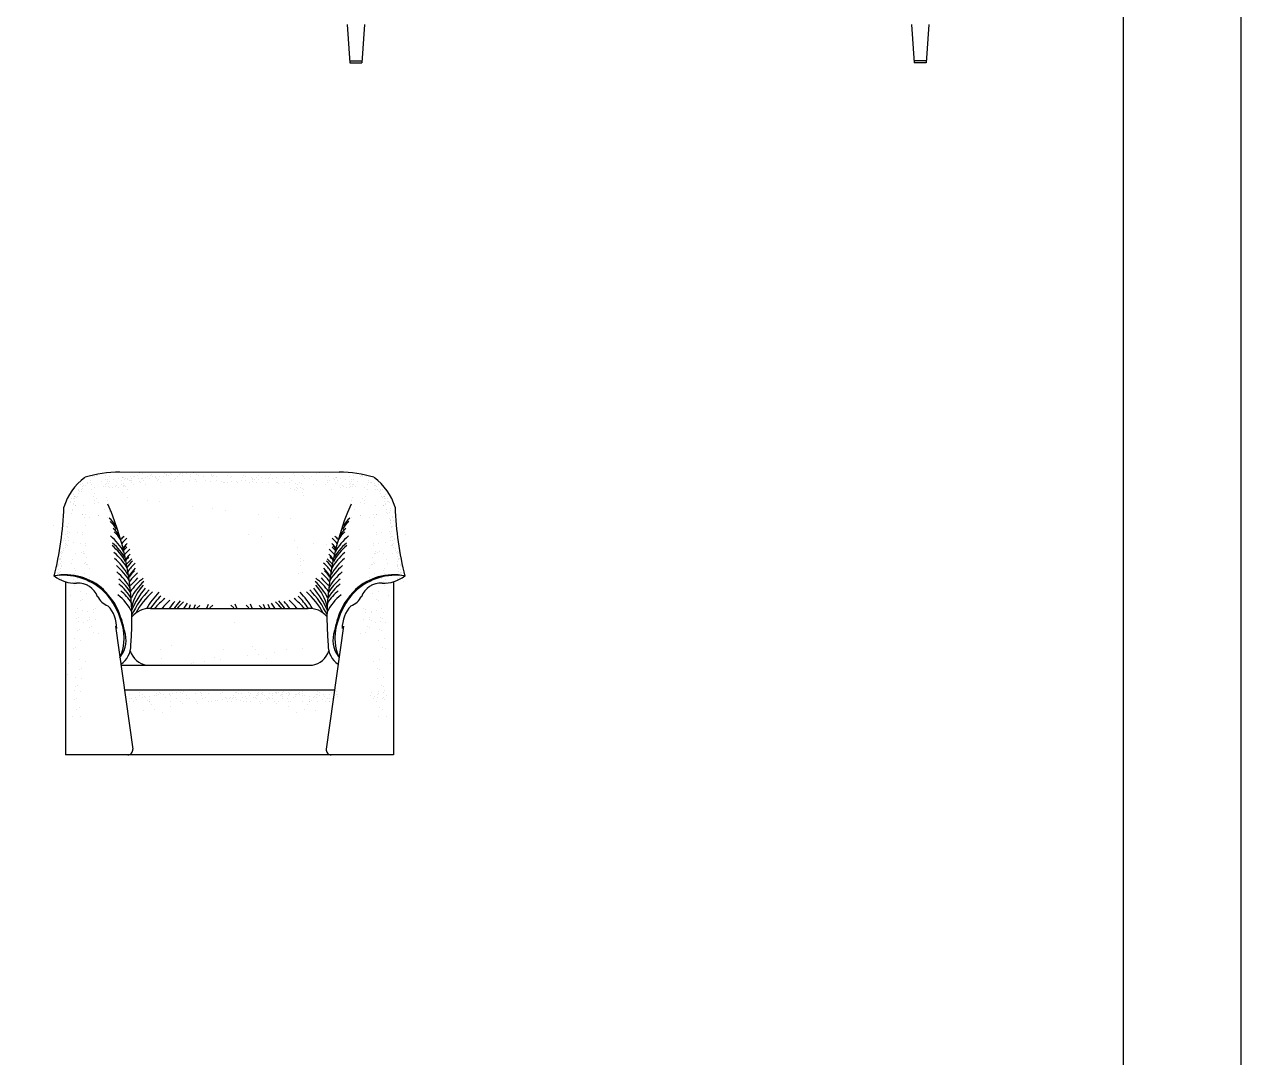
# Model space of a CAD drawing. Header units: inches. Extents: x 11.4 to 53.9, y 10.8 to 35.6.
# Drawn here: x 50.377 to 53.876, y 17.045 to 20.018 of the extents above; entities that cross this region are included whole.
import ezdxf

# ---------------------------------------------------------------- set-up
doc = ezdxf.new("R2010")
doc.units = ezdxf.units.IN
doc.header["$MEASUREMENT"] = 0
for name, color, linetype in [('02', 2, 'Continuous'), ('1', 1, 'Continuous'), ('kadrbm', 4, 'Continuous')]:
    doc.layers.add(name, color=color, linetype=linetype)

# ---------------------------------------------------------------- blocks, each defined once
blk = doc.blocks.new('kadrbm')
at = {"layer": 'kadrbm', "color": 4}
blk.add_lwpolyline([(0, 0), (0, 24.7972), (21, 24.7972), (21, 0), (0, 0)], close=True, dxfattribs=at)
blk.add_lwpolyline([(20.6631, 0.3257), (20.6631, 24.4603), (0.3369, 24.4603), (0.3369, 0.3257), (20.6631, 0.3257)], dxfattribs=at)

msp = doc.modelspace()

# ---------------------------------------------------------------- linework, layer by layer
at = {"layer": '02'}
for p, q in [((51.3058, 20.0178), (51.3138, 19.9076)), ((51.3561, 20.0178), (51.3481, 19.9076)), ((52.9292, 20.0178), (52.9372, 19.9076)), ((52.9795, 20.0178), (52.9715, 19.9076)), ((51.3138, 19.9135), (51.3481, 19.9135)), ((51.3138, 19.9076), (51.3481, 19.9076)), ((52.9715, 19.9135), (52.9372, 19.9135)), ((52.9715, 19.9076), (52.9372, 19.9076))]:
    msp.add_line(p, q, dxfattribs=at)
at = {"layer": '1'}
for p, q in [((50.5733, 18.7175), (50.5733, 18.7175)), ((50.5804, 18.7175), (50.5804, 18.7175)), ((50.5861, 18.7213), (50.5861, 18.7213)), ((50.5892, 18.7193), (50.5892, 18.7193)), ((50.6114, 18.7203), (50.6114, 18.7203)), ((50.6446, 18.7303), (51.2832, 18.7297)), ((50.6837, 18.7172), (50.6837, 18.7172)), ((50.6921, 18.7175), (50.6921, 18.7175)), ((50.7024, 18.7195), (50.7024, 18.7195)), ((50.7083, 18.728), (50.7083, 18.728)), ((50.7175, 18.7268), (50.7175, 18.7268)), ((50.7404, 18.7189), (50.7404, 18.7189)), ((50.7419, 18.7237), (50.7419, 18.7237)), ((50.7536, 18.717), (50.7536, 18.717)), ((50.7654, 18.7183), (50.7654, 18.7183)), ((50.7775, 18.7176), (50.7775, 18.7176)), ((50.7811, 18.7265), (50.7811, 18.7265)), ((50.7852, 18.7203), (50.7852, 18.7203)), ((50.7871, 18.7225), (50.7871, 18.7225)), ((50.7928, 18.7211), (50.7928, 18.7211)), ((50.7978, 18.7257), (50.7978, 18.7257)), ((50.8004, 18.7232), (50.8004, 18.7232)), ((50.8167, 18.7179), (50.8167, 18.7179)), ((50.8244, 18.7243), (50.8244, 18.7243)), ((50.8263, 18.7253), (50.8263, 18.7253)), ((50.832, 18.7251), (50.832, 18.7251)), ((50.8323, 18.7212), (50.8323, 18.7212)), ((50.8438, 18.7263), (50.8438, 18.7263)), ((50.8548, 18.7173), (50.8548, 18.7173)), ((50.8567, 18.7227), (50.8567, 18.7227)), ((50.8636, 18.7283), (50.8636, 18.7283)), ((50.8712, 18.7291), (50.8712, 18.7291)), ((50.8715, 18.7241), (50.8715, 18.7241)), ((50.8775, 18.72), (50.8775, 18.72)), ((50.9147, 18.7205), (50.9147, 18.7205)), ((50.9167, 18.7228), (50.9167, 18.7228)), ((50.9173, 18.718), (50.9173, 18.718)), ((50.9227, 18.7188), (50.9227, 18.7188)), ((50.9619, 18.7216), (50.9619, 18.7216)), ((50.9736, 18.7175), (50.9736, 18.7175)), ((51.0071, 18.7204), (51.0071, 18.7204)), ((51.0523, 18.7192), (51.0523, 18.7192)), ((51.0866, 18.7232), (51.0866, 18.7232)), ((51.123, 18.7184), (51.123, 18.7184)), ((51.1505, 18.7269), (51.1505, 18.7269)), ((51.1536, 18.7208), (51.1536, 18.7208)), ((51.1779, 18.7212), (51.1779, 18.7212)), ((51.1807, 18.7181), (51.1807, 18.7181)), ((51.2176, 18.7268), (51.2176, 18.7268)), ((51.2269, 18.728), (51.2269, 18.728)), ((51.243, 18.7175), (51.243, 18.7175)), ((51.2514, 18.7172), (51.2514, 18.7172)), ((51.3237, 18.7203), (51.3237, 18.7203)), ((51.345, 18.7187), (51.345, 18.7187)), ((51.3459, 18.7193), (51.3459, 18.7193)), ((51.349, 18.7213), (51.349, 18.7213)), ((51.3509, 18.718), (51.3509, 18.718)), ((51.3618, 18.7175), (51.3618, 18.7175)), ((50.5399, 18.6936), (50.5399, 18.6936)), ((50.5439, 18.688), (50.5439, 18.688)), ((50.5458, 18.6974), (50.5458, 18.6974)), ((50.5483, 18.6919), (50.5483, 18.6919)), ((50.5547, 18.6907), (50.5547, 18.6907)), ((50.5586, 18.697), (50.5586, 18.697)), ((50.5604, 18.7012), (50.5604, 18.7012)), ((50.5675, 18.7066), (50.5675, 18.7066)), ((50.5691, 18.7005), (50.5691, 18.7005)), ((50.5702, 18.6942), (50.5702, 18.6942)), ((50.5794, 18.6863), (50.5794, 18.6863)), ((50.5985, 18.7024), (50.5985, 18.7024)), ((50.6062, 18.6872), (50.6062, 18.6872)), ((50.6107, 18.6946), (50.6107, 18.6946)), ((50.6116, 18.7081), (50.6116, 18.7081)), ((50.6123, 18.6876), (50.6123, 18.6876)), ((50.6147, 18.6961), (50.6147, 18.6961)), ((50.617, 18.7032), (50.617, 18.7032)), ((50.6177, 18.7086), (50.6177, 18.7086)), ((50.6197, 18.6888), (50.6197, 18.6888)), ((50.6198, 18.6958), (50.6198, 18.6958)), ((50.6221, 18.7163), (50.6221, 18.7163)), ((50.623, 18.6855), (50.623, 18.6855)), ((50.6231, 18.7037), (50.6231, 18.7037)), ((50.6304, 18.6848), (50.6304, 18.6848)), ((50.6344, 18.7085), (50.6344, 18.7085)), ((50.6405, 18.688), (50.6405, 18.688)), ((50.6436, 18.6905), (50.6436, 18.6905)), ((50.6488, 18.7122), (50.6488, 18.7122)), ((50.6489, 18.6856), (50.6489, 18.6856)), ((50.6561, 18.6935), (50.6561, 18.6935)), ((50.6575, 18.7048), (50.6575, 18.7048)), ((50.6591, 18.7149), (50.6591, 18.7149)), ((50.6612, 18.7148), (50.6612, 18.7148)), ((50.6613, 18.7137), (50.6613, 18.7137)), ((50.6621, 18.6895), (50.6621, 18.6895)), ((50.6632, 18.6961), (50.6632, 18.6961)), ((50.6632, 18.6912), (50.6632, 18.6912)), ((50.6658, 18.6913), (50.6658, 18.6913)), ((50.6667, 18.7088), (50.6667, 18.7088)), ((50.6671, 18.7127), (50.6671, 18.7127)), ((50.6684, 18.6887), (50.6684, 18.6887)), ((50.6731, 18.7115), (50.6731, 18.7115)), ((50.6751, 18.709), (50.6751, 18.709)), ((50.6793, 18.7049), (50.6793, 18.7049)), ((50.6832, 18.7057), (50.6832, 18.7057)), ((50.686, 18.7072), (50.686, 18.7072)), ((50.6868, 18.6992), (50.6868, 18.6992)), ((50.687, 18.7102), (50.687, 18.7102)), ((50.692, 18.6956), (50.692, 18.6956)), ((50.6957, 18.7164), (50.6957, 18.7164)), ((50.7068, 18.7123), (50.7068, 18.7123)), ((50.7098, 18.7027), (50.7098, 18.7027)), ((50.7124, 18.7002), (50.7124, 18.7002)), ((50.7143, 18.713), (50.7143, 18.713)), ((50.7183, 18.7102), (50.7183, 18.7102)), ((50.7204, 18.7044), (50.7204, 18.7044)), ((50.7258, 18.6953), (50.7258, 18.6953)), ((50.7262, 18.7142), (50.7262, 18.7142)), ((50.7312, 18.7163), (50.7312, 18.7163)), ((50.7366, 18.7114), (50.7366, 18.7114)), ((50.746, 18.7163), (50.746, 18.7163)), ((50.7538, 18.7142), (50.7538, 18.7142)), ((50.7564, 18.7117), (50.7564, 18.7117)), ((50.7596, 18.7047), (50.7596, 18.7047)), ((50.7635, 18.709), (50.7635, 18.709)), ((50.7687, 18.6998), (50.7687, 18.6998)), ((50.7976, 18.7041), (50.7976, 18.7041)), ((50.8087, 18.7078), (50.8087, 18.7078)), ((50.8127, 18.7112), (50.8127, 18.7112)), ((50.8347, 18.7028), (50.8347, 18.7028)), ((50.8539, 18.7066), (50.8539, 18.7066)), ((50.8707, 18.709), (50.8707, 18.709)), ((50.874, 18.7031), (50.874, 18.7031)), ((50.8919, 18.716), (50.8919, 18.716)), ((50.8991, 18.7053), (50.8991, 18.7053)), ((50.912, 18.7025), (50.912, 18.7025)), ((50.9296, 18.7061), (50.9296, 18.7061)), ((50.9311, 18.7163), (50.9311, 18.7163)), ((50.9443, 18.7041), (50.9443, 18.7041)), ((50.9491, 18.7012), (50.9491, 18.7012)), ((50.9544, 18.7001), (50.9544, 18.7001)), ((50.962, 18.7009), (50.962, 18.7009)), ((50.9691, 18.7157), (50.9691, 18.7157)), ((50.9738, 18.7021), (50.9738, 18.7021)), ((50.9877, 18.7039), (50.9877, 18.7039)), ((50.9903, 18.7013), (50.9903, 18.7013)), ((51.0012, 18.7049), (51.0012, 18.7049)), ((51.0062, 18.7144), (51.0062, 18.7144)), ((51.0131, 18.7163), (51.0131, 18.7163)), ((51.0131, 18.7061), (51.0131, 18.7061)), ((51.0264, 18.7009), (51.0264, 18.7009)), ((51.0317, 18.7153), (51.0317, 18.7153)), ((51.0328, 18.7081), (51.0328, 18.7081)), ((51.0343, 18.7128), (51.0343, 18.7128)), ((51.0347, 18.7016), (51.0347, 18.7016)), ((51.0404, 18.7089), (51.0404, 18.7089)), ((51.0455, 18.7147), (51.0455, 18.7147)), ((51.0466, 18.7009), (51.0466, 18.7009)), ((51.0523, 18.7101), (51.0523, 18.7101)), ((51.0583, 18.7151), (51.0583, 18.7151)), ((51.0635, 18.6996), (51.0635, 18.6996)), ((51.0721, 18.7121), (51.0721, 18.7121)), ((51.0796, 18.7129), (51.0796, 18.7129)), ((51.0799, 18.7004), (51.0799, 18.7004)), ((51.0835, 18.7141), (51.0835, 18.7141)), ((51.0906, 18.7123), (51.0906, 18.7123)), ((51.1027, 18.6999), (51.1027, 18.6999)), ((51.1035, 18.7139), (51.1035, 18.7139)), ((51.1047, 18.6987), (51.1047, 18.6987)), ((51.1073, 18.6962), (51.1073, 18.6962)), ((51.1206, 18.7128), (51.1206, 18.7128)), ((51.1251, 18.6992), (51.1251, 18.6992)), ((51.1399, 18.7102), (51.1399, 18.7102)), ((51.1407, 18.6993), (51.1407, 18.6993)), ((51.1452, 18.7053), (51.1452, 18.7053)), ((51.156, 18.6985), (51.156, 18.6985)), ((51.16, 18.6851), (51.16, 18.6851)), ((51.1628, 18.684), (51.1628, 18.684)), ((51.1635, 18.6957), (51.1635, 18.6957)), ((51.1701, 18.7014), (51.1701, 18.7014)), ((51.1704, 18.6847), (51.1704, 18.6847)), ((51.1754, 18.6965), (51.1754, 18.6965)), ((51.1776, 18.682), (51.1776, 18.682)), ((51.1838, 18.712), (51.1838, 18.712)), ((51.1985, 18.7114), (51.1985, 18.7114)), ((51.2039, 18.7163), (51.2039, 18.7163)), ((51.2093, 18.6953), (51.2093, 18.6953)), ((51.2181, 18.7058), (51.2181, 18.7058)), ((51.2432, 18.6956), (51.2432, 18.6956)), ((51.2483, 18.6992), (51.2483, 18.6992)), ((51.2491, 18.7072), (51.2491, 18.7072)), ((51.2558, 18.7049), (51.2558, 18.7049)), ((51.268, 18.7127), (51.268, 18.7127)), ((51.2684, 18.7088), (51.2684, 18.7088)), ((51.2719, 18.6961), (51.2719, 18.6961)), ((51.2738, 18.7137), (51.2738, 18.7137)), ((51.274, 18.7148), (51.274, 18.7148)), ((51.276, 18.7149), (51.276, 18.7149)), ((51.2776, 18.7048), (51.2776, 18.7048)), ((51.2862, 18.6856), (51.2862, 18.6856)), ((51.2863, 18.7122), (51.2863, 18.7122)), ((51.2915, 18.6905), (51.2915, 18.6905)), ((51.2946, 18.688), (51.2946, 18.688)), ((51.3007, 18.7085), (51.3007, 18.7085)), ((51.3047, 18.6848), (51.3047, 18.6848)), ((51.3114, 18.6936), (51.3114, 18.6936)), ((51.312, 18.7037), (51.312, 18.7037)), ((51.3121, 18.6855), (51.3121, 18.6855)), ((51.313, 18.7163), (51.313, 18.7163)), ((51.3153, 18.6958), (51.3153, 18.6958)), ((51.3154, 18.6888), (51.3154, 18.6888)), ((51.3174, 18.7086), (51.3174, 18.7086)), ((51.3181, 18.7032), (51.3181, 18.7032)), ((51.3214, 18.6953), (51.3214, 18.6953)), ((51.3228, 18.6876), (51.3228, 18.6876)), ((51.3235, 18.7081), (51.3235, 18.7081)), ((51.3244, 18.6946), (51.3244, 18.6946)), ((51.3289, 18.6872), (51.3289, 18.6872)), ((51.3366, 18.7024), (51.3366, 18.7024)), ((51.3557, 18.6863), (51.3557, 18.6863)), ((51.3649, 18.6942), (51.3649, 18.6942)), ((51.366, 18.7005), (51.366, 18.7005)), ((51.3677, 18.7066), (51.3677, 18.7066)), ((51.3734, 18.7), (51.3734, 18.7)), ((51.377, 18.6994), (51.377, 18.6994)), ((51.3846, 18.6907), (51.3846, 18.6907)), ((51.3856, 18.6979), (51.3856, 18.6979)), ((51.3868, 18.6919), (51.3868, 18.6919)), ((51.3912, 18.688), (51.3912, 18.688)), ((51.3952, 18.6936), (51.3952, 18.6936)), ((50.5135, 18.6531), (50.5135, 18.6531)), ((50.5183, 18.6547), (50.5183, 18.6547)), ((50.5189, 18.6648), (50.5189, 18.6648)), ((50.5214, 18.6528), (50.5214, 18.6528)), ((50.5215, 18.6598), (50.5215, 18.6598)), ((50.5223, 18.6598), (50.5223, 18.6598)), ((50.5253, 18.6603), (50.5253, 18.6603)), ((50.5261, 18.6582), (50.5261, 18.6582)), ((50.5312, 18.661), (50.5312, 18.661)), ((50.5321, 18.6673), (50.5321, 18.6673)), ((50.533, 18.6782), (50.533, 18.6782)), ((50.5344, 18.6803), (50.5344, 18.6803)), ((50.5351, 18.6729), (50.5351, 18.6729)), ((50.541, 18.6803), (50.541, 18.6803)), ((50.5421, 18.6745), (50.5421, 18.6745)), ((50.5462, 18.6817), (50.5462, 18.6817)), ((50.5708, 18.6811), (50.5708, 18.6811)), ((50.5762, 18.66), (50.5762, 18.66)), ((50.5786, 18.6697), (50.5786, 18.6697)), ((50.5805, 18.6475), (50.5805, 18.6475)), ((50.5848, 18.6553), (50.5848, 18.6553)), ((50.6145, 18.6555), (50.6145, 18.6555)), ((50.6155, 18.6493), (50.6155, 18.6493)), ((50.6601, 18.67), (50.6601, 18.67)), ((50.6737, 18.6571), (50.6737, 18.6571)), ((50.6754, 18.6812), (50.6754, 18.6812)), ((50.7306, 18.6496), (50.7306, 18.6496)), ((51.143, 18.6819), (51.143, 18.6819)), ((51.1533, 18.68), (51.1533, 18.68)), ((51.1593, 18.6759), (51.1593, 18.6759)), ((51.178, 18.67), (51.178, 18.67)), ((51.1802, 18.6795), (51.1802, 18.6795)), ((51.181, 18.6613), (51.181, 18.6613)), ((51.2597, 18.6812), (51.2597, 18.6812)), ((51.3196, 18.6493), (51.3196, 18.6493)), ((51.3206, 18.6555), (51.3206, 18.6555)), ((51.3503, 18.6553), (51.3503, 18.6553)), ((51.3546, 18.6475), (51.3546, 18.6475)), ((51.3589, 18.66), (51.3589, 18.66)), ((51.3643, 18.6811), (51.3643, 18.6811)), ((51.3882, 18.6811), (51.3882, 18.6811)), ((51.3941, 18.6803), (51.3941, 18.6803)), ((51.4, 18.6729), (51.4, 18.6729)), ((51.4007, 18.6803), (51.4007, 18.6803)), ((51.4007, 18.6769), (51.4007, 18.6769)), ((51.403, 18.6673), (51.403, 18.6673)), ((51.4039, 18.661), (51.4039, 18.661)), ((51.4065, 18.681), (51.4065, 18.681)), ((51.409, 18.6582), (51.409, 18.6582)), ((51.4098, 18.6603), (51.4098, 18.6603)), ((51.4128, 18.6598), (51.4128, 18.6598)), ((51.4136, 18.6598), (51.4136, 18.6598)), ((51.4137, 18.6528), (51.4137, 18.6528)), ((51.4162, 18.6648), (51.4162, 18.6648)), ((51.4168, 18.6547), (51.4168, 18.6547)), ((51.4216, 18.6531), (51.4216, 18.6531)), ((50.5098, 18.6457), (50.5098, 18.6457)), ((50.5108, 18.6431), (50.5108, 18.6431)), ((50.5153, 18.6188), (50.5153, 18.6188)), ((50.5165, 18.6212), (50.5165, 18.6212)), ((50.5183, 18.6406), (50.5183, 18.6406)), ((50.5191, 18.6357), (50.5191, 18.6357)), ((50.5228, 18.6458), (50.5228, 18.6458)), ((50.5243, 18.6347), (50.5243, 18.6347)), ((50.5256, 18.6335), (50.5256, 18.6335)), ((50.5463, 18.6351), (50.5463, 18.6351)), ((50.5783, 18.6407), (50.5783, 18.6407)), ((50.5914, 18.6429), (50.5914, 18.6429)), ((50.6077, 18.622), (50.6077, 18.622)), ((50.6228, 18.624), (50.6228, 18.624)), ((50.6238, 18.6178), (50.6238, 18.6178)), ((50.767, 18.6448), (50.767, 18.6448)), ((50.8621, 18.6323), (50.8621, 18.6323)), ((50.919, 18.6248), (50.919, 18.6248)), ((50.9554, 18.62), (50.9554, 18.62)), ((51.3113, 18.6178), (51.3113, 18.6178)), ((51.3123, 18.624), (51.3123, 18.624)), ((51.3274, 18.622), (51.3274, 18.622)), ((51.3437, 18.6429), (51.3437, 18.6429)), ((51.3568, 18.6407), (51.3568, 18.6407)), ((51.3888, 18.6351), (51.3888, 18.6351)), ((51.4095, 18.6335), (51.4095, 18.6335)), ((51.4108, 18.6347), (51.4108, 18.6347)), ((51.4124, 18.6458), (51.4124, 18.6458)), ((51.416, 18.6357), (51.416, 18.6357)), ((51.4168, 18.6406), (51.4168, 18.6406)), ((51.4186, 18.6212), (51.4186, 18.6212)), ((51.4189, 18.615), (51.4189, 18.615)), ((51.4232, 18.6448), (51.4232, 18.6448)), ((51.4253, 18.6457), (51.4253, 18.6457)), ((51.4281, 18.6426), (51.4281, 18.6426)), ((51.4288, 18.6137), (51.4288, 18.6137)), ((51.4293, 18.6184), (51.4293, 18.6184)), ((51.4297, 18.6256), (51.4297, 18.6256)), ((50.5052, 18.5828), (50.5052, 18.5828)), ((50.5143, 18.6106), (50.5143, 18.6106)), ((50.5443, 18.6072), (50.5443, 18.6072)), ((50.5452, 18.608), (50.5452, 18.608)), ((50.5502, 18.6007), (50.5502, 18.6007)), ((50.5527, 18.6073), (50.5527, 18.6073)), ((50.565, 18.5995), (50.565, 18.5995)), ((50.5897, 18.6059), (50.5897, 18.6059)), ((50.5917, 18.6058), (50.5917, 18.6058)), ((50.6158, 18.5995), (50.6158, 18.5995)), ((51.0505, 18.6075), (51.0505, 18.6075)), ((51.1074, 18.6), (51.1074, 18.6)), ((51.1438, 18.5952), (51.1438, 18.5952)), ((51.3193, 18.5995), (51.3193, 18.5995)), ((51.3434, 18.6058), (51.3434, 18.6058)), ((51.3454, 18.6059), (51.3454, 18.6059)), ((51.3702, 18.5995), (51.3702, 18.5995)), ((51.3824, 18.6073), (51.3824, 18.6073)), ((51.3849, 18.6007), (51.3849, 18.6007)), ((51.3899, 18.608), (51.3899, 18.608)), ((51.3908, 18.6072), (51.3908, 18.6072)), ((51.4208, 18.6106), (51.4208, 18.6106)), ((51.4288, 18.5976), (51.4288, 18.5976)), ((51.4294, 18.5897), (51.4294, 18.5897)), ((51.4297, 18.5942), (51.4297, 18.5942)), ((51.43, 18.5828), (51.43, 18.5828)), ((51.4307, 18.591), (51.4307, 18.591)), ((51.4312, 18.584), (51.4312, 18.584)), ((51.4354, 18.603), (51.4354, 18.603)), ((51.4363, 18.5984), (51.4363, 18.5984)), ((51.4402, 18.5893), (51.4402, 18.5893)), ((50.4611, 18.5764), (50.4611, 18.5764)), ((50.4955, 18.5493), (50.4955, 18.5493)), ((50.4975, 18.5721), (50.4975, 18.5721)), ((50.5005, 18.5537), (50.5005, 18.5537)), ((50.5007, 18.5731), (50.5007, 18.5731)), ((50.5008, 18.5597), (50.5008, 18.5597)), ((50.5012, 18.5457), (50.5012, 18.5457)), ((50.5024, 18.5693), (50.5024, 18.5693)), ((50.5031, 18.5423), (50.5031, 18.5423)), ((50.5065, 18.5549), (50.5065, 18.5549)), ((50.53, 18.5555), (50.53, 18.5555)), ((50.5451, 18.5574), (50.5451, 18.5574)), ((50.5461, 18.5513), (50.5461, 18.5513)), ((50.5535, 18.5765), (50.5535, 18.5765)), ((51.022, 18.5504), (51.022, 18.5504)), ((51.0585, 18.5456), (51.0585, 18.5456)), ((51.3816, 18.5765), (51.3816, 18.5765)), ((51.389, 18.5513), (51.389, 18.5513)), ((51.39, 18.5574), (51.39, 18.5574)), ((51.4051, 18.5555), (51.4051, 18.5555)), ((51.4274, 18.5579), (51.4274, 18.5579)), ((51.4309, 18.5542), (51.4309, 18.5542)), ((51.432, 18.5423), (51.432, 18.5423)), ((51.4327, 18.5693), (51.4327, 18.5693)), ((51.4339, 18.5457), (51.4339, 18.5457)), ((51.4343, 18.5597), (51.4343, 18.5597)), ((51.4344, 18.5731), (51.4344, 18.5731)), ((51.4371, 18.5459), (51.4371, 18.5459)), ((51.4376, 18.5721), (51.4376, 18.5721)), ((51.4739, 18.5506), (51.4739, 18.5506)), ((50.4888, 18.5103), (50.4888, 18.5103)), ((50.4914, 18.5337), (50.4914, 18.5337)), ((50.4925, 18.5389), (50.4925, 18.5389)), ((50.4946, 18.5258), (50.4946, 18.5258)), ((50.4951, 18.5118), (50.4951, 18.5118)), ((50.4973, 18.5344), (50.4973, 18.5344)), ((50.4973, 18.5194), (50.4973, 18.5194)), ((50.4978, 18.5231), (50.4978, 18.5231)), ((50.5004, 18.5174), (50.5004, 18.5174)), ((50.5034, 18.5325), (50.5034, 18.5325)), ((50.5175, 18.528), (50.5175, 18.528)), ((50.5383, 18.524), (50.5383, 18.524)), ((50.5534, 18.5259), (50.5534, 18.5259)), ((50.5544, 18.5198), (50.5544, 18.5198)), ((51.1535, 18.5331), (51.1535, 18.5331)), ((51.1628, 18.5135), (51.1628, 18.5135)), ((51.2104, 18.5256), (51.2104, 18.5256)), ((51.2469, 18.5208), (51.2469, 18.5208)), ((51.342, 18.5083), (51.342, 18.5083)), ((51.3807, 18.5198), (51.3807, 18.5198)), ((51.3817, 18.5259), (51.3817, 18.5259)), ((51.3968, 18.524), (51.3968, 18.524)), ((51.4176, 18.528), (51.4176, 18.528)), ((51.4318, 18.5325), (51.4318, 18.5325)), ((51.4347, 18.5174), (51.4347, 18.5174)), ((51.4373, 18.5231), (51.4373, 18.5231)), ((51.4378, 18.5344), (51.4378, 18.5344)), ((51.4378, 18.5194), (51.4378, 18.5194)), ((51.4401, 18.5118), (51.4401, 18.5118)), ((51.4405, 18.5258), (51.4405, 18.5258)), ((51.4423, 18.5348), (51.4423, 18.5348)), ((51.4426, 18.5389), (51.4426, 18.5389)), ((51.4463, 18.5103), (51.4463, 18.5103)), ((50.4746, 18.4931), (50.4746, 18.4931)), ((50.4748, 18.4854), (50.4748, 18.4854)), ((50.475, 18.4791), (50.475, 18.4791)), ((50.4753, 18.4986), (50.4753, 18.4986)), ((50.4776, 18.5017), (50.4776, 18.5017)), ((50.4782, 18.4801), (50.4782, 18.4801)), ((50.4796, 18.479), (50.4796, 18.479)), ((50.4809, 18.4777), (50.4809, 18.4777)), ((50.4812, 18.4993), (50.4812, 18.4993)), ((50.482, 18.4806), (50.482, 18.4806)), ((50.4831, 18.4946), (50.4831, 18.4946)), ((50.4839, 18.5003), (50.4839, 18.5003)), ((50.4844, 18.4863), (50.4844, 18.4863)), ((50.4849, 18.4723), (50.4849, 18.4723)), ((50.4866, 18.499), (50.4866, 18.499)), ((50.4909, 18.5031), (50.4909, 18.5031)), ((50.5173, 18.4786), (50.5173, 18.4786)), ((50.5258, 18.4965), (50.5258, 18.4965)), ((50.5421, 18.4985), (50.5421, 18.4985)), ((50.5464, 18.5015), (50.5464, 18.5015)), ((50.5479, 18.4953), (50.5479, 18.4953)), ((50.5517, 18.4966), (50.5517, 18.4966)), ((50.5568, 18.4838), (50.5568, 18.4838)), ((51.1621, 18.494), (51.1621, 18.494)), ((51.1706, 18.4725), (51.1706, 18.4725)), ((51.1711, 18.482), (51.1711, 18.482)), ((51.1818, 18.4754), (51.1818, 18.4754)), ((51.3783, 18.4838), (51.3783, 18.4838)), ((51.3834, 18.4966), (51.3834, 18.4966)), ((51.3872, 18.4953), (51.3872, 18.4953)), ((51.3887, 18.5015), (51.3887, 18.5015)), ((51.393, 18.4985), (51.393, 18.4985)), ((51.3989, 18.5008), (51.3989, 18.5008)), ((51.4093, 18.4965), (51.4093, 18.4965)), ((51.4178, 18.4786), (51.4178, 18.4786)), ((51.4353, 18.496), (51.4353, 18.496)), ((51.4442, 18.5031), (51.4442, 18.5031)), ((51.4486, 18.499), (51.4486, 18.499)), ((51.4503, 18.4723), (51.4503, 18.4723)), ((51.4507, 18.4863), (51.4507, 18.4863)), ((51.4512, 18.5003), (51.4512, 18.5003)), ((51.452, 18.4946), (51.452, 18.4946)), ((51.4531, 18.4806), (51.4531, 18.4806)), ((51.4539, 18.4993), (51.4539, 18.4993)), ((51.4542, 18.4777), (51.4542, 18.4777)), ((51.4569, 18.4801), (51.4569, 18.4801)), ((51.4598, 18.4986), (51.4598, 18.4986)), ((51.4601, 18.4791), (51.4601, 18.4791)), ((51.4603, 18.4854), (51.4603, 18.4854)), ((51.4605, 18.4931), (51.4605, 18.4931)), ((50.4721, 18.4417), (50.4721, 18.4417)), ((50.4722, 18.4582), (50.4722, 18.4582)), ((50.4751, 18.4609), (50.4751, 18.4609)), ((50.4755, 18.4651), (50.4755, 18.4651)), ((50.4759, 18.4511), (50.4759, 18.4511)), ((50.4764, 18.4372), (50.4764, 18.4372)), ((50.478, 18.4401), (50.478, 18.4401)), ((50.4803, 18.4519), (50.4803, 18.4519)), ((50.4807, 18.4673), (50.4807, 18.4673)), ((50.4818, 18.443), (50.4818, 18.443)), ((50.4849, 18.4622), (50.4849, 18.4622)), ((50.4853, 18.4583), (50.4853, 18.4583)), ((50.5129, 18.4684), (50.5129, 18.4684)), ((50.5214, 18.4538), (50.5214, 18.4538)), ((50.5256, 18.4471), (50.5256, 18.4471)), ((50.5498, 18.4394), (50.5498, 18.4394)), ((50.5504, 18.467), (50.5504, 18.467)), ((50.5547, 18.47), (50.5547, 18.47)), ((50.5562, 18.4638), (50.5562, 18.4638)), ((50.56, 18.4651), (50.56, 18.4651)), ((50.5651, 18.4523), (50.5651, 18.4523)), ((51.1659, 18.4388), (51.1659, 18.4388)), ((51.1704, 18.4625), (51.1704, 18.4625)), ((51.1789, 18.441), (51.1789, 18.441)), ((51.37, 18.4523), (51.37, 18.4523)), ((51.3751, 18.4651), (51.3751, 18.4651)), ((51.3789, 18.4638), (51.3789, 18.4638)), ((51.3804, 18.47), (51.3804, 18.47)), ((51.3848, 18.467), (51.3848, 18.467)), ((51.3854, 18.4394), (51.3854, 18.4394)), ((51.4095, 18.4471), (51.4095, 18.4471)), ((51.4137, 18.4538), (51.4137, 18.4538)), ((51.4222, 18.4684), (51.4222, 18.4684)), ((51.4498, 18.4583), (51.4498, 18.4583)), ((51.4502, 18.4622), (51.4502, 18.4622)), ((51.4513, 18.4653), (51.4513, 18.4653)), ((51.4534, 18.443), (51.4534, 18.443)), ((51.4548, 18.4519), (51.4548, 18.4519)), ((51.4587, 18.4372), (51.4587, 18.4372)), ((51.4592, 18.4511), (51.4592, 18.4511)), ((51.4593, 18.4422), (51.4593, 18.4422)), ((51.4596, 18.4651), (51.4596, 18.4651)), ((51.46, 18.4609), (51.46, 18.4609)), ((51.4611, 18.4577), (51.4611, 18.4577)), ((51.463, 18.4417), (51.463, 18.4417)), ((50.4755, 18.4217), (50.4755, 18.4217)), ((50.4795, 18.4281), (50.4795, 18.4281)), ((50.48, 18.4311), (50.48, 18.4311)), ((50.4835, 18.4223), (50.4835, 18.4223)), ((50.4854, 18.423), (50.4854, 18.423)), ((50.4958, 18.4145), (50.4958, 17.9163)), ((50.5147, 18.4125), (50.5147, 18.4125)), ((50.5186, 18.4214), (50.5186, 18.4214)), ((50.5205, 18.4038), (50.5205, 18.4038)), ((50.5212, 18.4369), (50.5212, 18.4369)), ((50.5239, 18.4165), (50.5239, 18.4165)), ((50.5297, 18.4224), (50.5297, 18.4224)), ((50.5441, 18.4069), (50.5441, 18.4069)), ((50.558, 18.4079), (50.558, 18.4079)), ((50.5655, 18.4258), (50.5655, 18.4258)), ((51.3696, 18.4258), (51.3696, 18.4258)), ((51.3771, 18.4079), (51.3771, 18.4079)), ((51.391, 18.4069), (51.391, 18.4069)), ((51.4054, 18.4224), (51.4054, 18.4224)), ((51.4112, 18.4165), (51.4112, 18.4165)), ((51.4139, 18.4369), (51.4139, 18.4369)), ((51.4146, 18.4038), (51.4146, 18.4038)), ((51.4165, 18.4214), (51.4165, 18.4214)), ((51.4204, 18.4125), (51.4204, 18.4125)), ((51.4393, 18.4145), (51.4393, 17.9163)), ((51.4497, 18.423), (51.4497, 18.423)), ((51.4516, 18.4223), (51.4516, 18.4223)), ((51.4551, 18.4311), (51.4551, 18.4311)), ((51.4556, 18.4281), (51.4556, 18.4281)), ((51.4587, 18.43), (51.4587, 18.43)), ((51.4596, 18.4217), (51.4596, 18.4217)), ((51.4695, 18.4158), (51.4695, 18.4158)), ((50.5098, 18.3759), (50.5098, 18.3759)), ((50.5401, 18.3868), (50.5401, 18.3868)), ((50.557, 18.3821), (50.557, 18.3821)), ((51.3781, 18.3821), (51.3781, 18.3821)), ((51.395, 18.3868), (51.395, 18.3868)), ((51.4254, 18.3759), (51.4254, 18.3759)), ((50.5292, 18.3362), (50.5292, 18.3362)), ((50.5392, 18.3602), (50.5392, 18.3602)), ((50.5452, 18.3623), (50.5452, 18.3623)), ((50.5762, 18.3347), (50.5762, 18.3347)), ((50.5821, 18.3368), (50.5821, 18.3368)), ((50.7405, 18.3375), (51.1935, 18.3375)), ((50.8368, 18.3382), (50.8468, 18.3528)), ((50.8513, 18.3373), (50.8559, 18.3491)), ((50.865, 18.3373), (50.8696, 18.3491)), ((50.8741, 18.3382), (50.8823, 18.3464)), ((50.9024, 18.3382), (50.9069, 18.35)), ((50.9115, 18.3391), (50.9197, 18.3473)), ((50.9798, 18.3391), (50.9716, 18.3473)), ((50.9889, 18.3382), (50.9843, 18.35)), ((51.0236, 18.3391), (51.0154, 18.3473)), ((51.0327, 18.3382), (51.0282, 18.35)), ((51.061, 18.3382), (51.0528, 18.3464)), ((51.0701, 18.3373), (51.0655, 18.3491)), ((51.0838, 18.3373), (51.0792, 18.3491)), ((51.0984, 18.3382), (51.0883, 18.3528)), ((51.353, 18.3368), (51.353, 18.3368)), ((51.3589, 18.3347), (51.3589, 18.3347)), ((51.3899, 18.3623), (51.3899, 18.3623)), ((51.3959, 18.3602), (51.3959, 18.3602)), ((51.4059, 18.3362), (51.4059, 18.3362)), ((50.5249, 18.325), (50.5249, 18.325)), ((50.5283, 18.3096), (50.5283, 18.3096)), ((50.5319, 18.3007), (50.5319, 18.3007)), ((50.5342, 18.3118), (50.5342, 18.3118)), ((50.546, 18.3315), (50.546, 18.3315)), ((50.5593, 18.3031), (50.5593, 18.3031)), ((50.5602, 18.3297), (50.5602, 18.3297)), ((50.5653, 18.3053), (50.5653, 18.3053)), ((50.5662, 18.3107), (50.5662, 18.3107)), ((50.5771, 18.325), (50.5771, 18.325)), ((50.583, 18.306), (50.583, 18.306)), ((51.3521, 18.306), (51.3521, 18.306)), ((51.3581, 18.325), (51.3581, 18.325)), ((51.3689, 18.3107), (51.3689, 18.3107)), ((51.3699, 18.3053), (51.3699, 18.3053)), ((51.3749, 18.3297), (51.3749, 18.3297)), ((51.3758, 18.3031), (51.3758, 18.3031)), ((51.3768, 18.3251), (51.3768, 18.3251)), ((51.3891, 18.3315), (51.3891, 18.3315)), ((51.4009, 18.3118), (51.4009, 18.3118)), ((51.4032, 18.3007), (51.4032, 18.3007)), ((51.4068, 18.3096), (51.4068, 18.3096)), ((51.4102, 18.325), (51.4102, 18.325)), ((50.531, 18.2741), (50.531, 18.2741)), ((50.537, 18.2762), (50.537, 18.2762)), ((50.5488, 18.296), (50.5488, 18.296)), ((50.5652, 18.2841), (50.5652, 18.2841)), ((50.5712, 18.2863), (50.5712, 18.2863)), ((50.5753, 18.2696), (50.5753, 18.2696)), ((50.5921, 18.2649), (50.5921, 18.2649)), ((50.6394, 18.2867), (50.6892, 17.9329)), ((50.9813, 18.2962), (50.9813, 18.2962)), ((51.2957, 18.2867), (51.2459, 17.9329)), ((51.343, 18.2649), (51.343, 18.2649)), ((51.3598, 18.2696), (51.3598, 18.2696)), ((51.3639, 18.2863), (51.3639, 18.2863)), ((51.3699, 18.2841), (51.3699, 18.2841)), ((51.3863, 18.296), (51.3863, 18.296)), ((51.3981, 18.2762), (51.3981, 18.2762)), ((51.4041, 18.2741), (51.4041, 18.2741)), ((51.416, 18.2962), (51.416, 18.2962)), ((50.521, 18.2501), (50.521, 18.2501)), ((50.5378, 18.2454), (50.5378, 18.2454)), ((50.8004, 18.2316), (50.8004, 18.2316)), ((51.0328, 18.2296), (51.0328, 18.2296)), ((51.3973, 18.2454), (51.3973, 18.2454)), ((51.4141, 18.2501), (51.4141, 18.2501)), ((50.5201, 18.2235), (50.5201, 18.2235)), ((50.526, 18.2257), (50.526, 18.2257)), ((50.7703, 18.2198), (50.7703, 18.2198)), ((50.7727, 18.1938), (50.7727, 18.1938)), ((50.9248, 18.1957), (50.9248, 18.1957)), ((50.9511, 18.2202), (50.9511, 18.2202)), ((51.0205, 18.2014), (51.0205, 18.2014)), ((51.0435, 18.2198), (51.0435, 18.2198)), ((51.0507, 18.2054), (51.0507, 18.2054)), ((51.0733, 18.195), (51.0733, 18.195)), ((51.0979, 18.2116), (51.0979, 18.2116)), ((51.132, 18.2205), (51.132, 18.2205)), ((51.1768, 18.222), (51.1768, 18.222)), ((51.4091, 18.2257), (51.4091, 18.2257)), ((51.415, 18.2235), (51.415, 18.2235)), ((50.5057, 18.1791), (50.5057, 18.1791)), ((50.5351, 18.1634), (50.5351, 18.1634)), ((50.536, 18.19), (50.536, 18.19)), ((50.5411, 18.1655), (50.5411, 18.1655)), ((50.5529, 18.1853), (50.5529, 18.1853)), ((50.6552, 18.1747), (51.2064, 18.1747)), ((50.8582, 18.1787), (50.8582, 18.1787)), ((50.8642, 18.1808), (50.8642, 18.1808)), ((50.8944, 18.1848), (50.8944, 18.1848)), ((50.9416, 18.191), (50.9416, 18.191)), ((51.3822, 18.1853), (51.3822, 18.1853)), ((51.394, 18.1655), (51.394, 18.1655)), ((51.3991, 18.19), (51.3991, 18.19)), ((51.4, 18.1634), (51.4, 18.1634)), ((51.4295, 18.1791), (51.4295, 18.1791)), ((50.4952, 18.1235), (50.4952, 18.1235)), ((50.5026, 18.1471), (50.5026, 18.1471)), ((50.5251, 18.1394), (50.5251, 18.1394)), ((50.5419, 18.1347), (50.5419, 18.1347)), ((51.3932, 18.1347), (51.3932, 18.1347)), ((51.41, 18.1394), (51.41, 18.1394)), ((50.5224, 18.1025), (50.5224, 18.1025)), ((50.5242, 18.1128), (50.5242, 18.1128)), ((50.5301, 18.115), (50.5301, 18.115)), ((50.5392, 18.0978), (50.5392, 18.0978)), ((51.2698, 18.1029), (50.6653, 18.1029)), ((50.6795, 18.0897), (50.6795, 18.0897)), ((50.7075, 18.0878), (50.7075, 18.0878)), ((50.7088, 18.0971), (50.7088, 18.0971)), ((50.7187, 18.0911), (50.7187, 18.0911)), ((50.7528, 18.0879), (50.7528, 18.0879)), ((50.7568, 18.0916), (50.7568, 18.0916)), ((50.7573, 18.0877), (50.7573, 18.0877)), ((50.7648, 18.0887), (50.7648, 18.0887)), ((50.7669, 18.0966), (50.7669, 18.0966)), ((50.7696, 18.0941), (50.7696, 18.0941)), ((50.7766, 18.0903), (50.7766, 18.0903)), ((50.7939, 18.0914), (50.7939, 18.0914)), ((50.7963, 18.0929), (50.7963, 18.0929)), ((50.798, 18.088), (50.798, 18.088)), ((50.8039, 18.0939), (50.8039, 18.0939)), ((50.8157, 18.0954), (50.8157, 18.0954)), ((50.8259, 18.0953), (50.8259, 18.0953)), ((50.8331, 18.0928), (50.8331, 18.0928)), ((50.8354, 18.098), (50.8354, 18.098)), ((50.8432, 18.0881), (50.8432, 18.0881)), ((50.8711, 18.0933), (50.8711, 18.0933)), ((50.884, 18.0948), (50.884, 18.0948)), ((50.8867, 18.0923), (50.8867, 18.0923)), ((50.8884, 18.0882), (50.8884, 18.0882)), ((50.9083, 18.0931), (50.9083, 18.0931)), ((50.9429, 18.0935), (50.9429, 18.0935)), ((50.9475, 18.0946), (50.9475, 18.0946)), ((50.9788, 18.0883), (50.9788, 18.0883)), ((50.9855, 18.095), (50.9855, 18.095)), ((50.9876, 18.0946), (50.9876, 18.0946)), ((50.9922, 18.0935), (50.9922, 18.0935)), ((51.001, 18.093), (51.001, 18.093)), ((51.0226, 18.0949), (51.0226, 18.0949)), ((51.0241, 18.0884), (51.0241, 18.0884)), ((51.0268, 18.0931), (51.0268, 18.0931)), ((51.0442, 18.0879), (51.0442, 18.0879)), ((51.0467, 18.0882), (51.0467, 18.0882)), ((51.0484, 18.0923), (51.0484, 18.0923)), ((51.0511, 18.0948), (51.0511, 18.0948)), ((51.0518, 18.0889), (51.0518, 18.0889)), ((51.06, 18.0917), (51.06, 18.0917)), ((51.0619, 18.0963), (51.0619, 18.0963)), ((51.0636, 18.0904), (51.0636, 18.0904)), ((51.0693, 18.0885), (51.0693, 18.0885)), ((51.0833, 18.093), (51.0833, 18.093)), ((51.0909, 18.094), (51.0909, 18.094)), ((51.0919, 18.0881), (51.0919, 18.0881)), ((51.0999, 18.0968), (51.0999, 18.0968)), ((51.102, 18.0928), (51.102, 18.0928)), ((51.1027, 18.0956), (51.1027, 18.0956)), ((51.1092, 18.0953), (51.1092, 18.0953)), ((51.1145, 18.0886), (51.1145, 18.0886)), ((51.1181, 18.0912), (51.1181, 18.0912)), ((51.1194, 18.0954), (51.1194, 18.0954)), ((51.1208, 18.0888), (51.1208, 18.0888)), ((51.1224, 18.0982), (51.1224, 18.0982)), ((51.1312, 18.0939), (51.1312, 18.0939)), ((51.137, 18.0966), (51.137, 18.0966)), ((51.1371, 18.088), (51.1371, 18.088)), ((51.1388, 18.0929), (51.1388, 18.0929)), ((51.1412, 18.0914), (51.1412, 18.0914)), ((51.1585, 18.0903), (51.1585, 18.0903)), ((51.1597, 18.0887), (51.1597, 18.0887)), ((51.1655, 18.0941), (51.1655, 18.0941)), ((51.1682, 18.0966), (51.1682, 18.0966)), ((51.1703, 18.0887), (51.1703, 18.0887)), ((51.1762, 18.098), (51.1762, 18.098)), ((51.1778, 18.0877), (51.1778, 18.0877)), ((51.1784, 18.0916), (51.1784, 18.0916)), ((51.1824, 18.0879), (51.1824, 18.0879)), ((51.2164, 18.0911), (51.2164, 18.0911)), ((51.2203, 18.0899), (51.2203, 18.0899)), ((51.2211, 18.098), (51.2211, 18.098)), ((51.2263, 18.0971), (51.2263, 18.0971)), ((51.2276, 18.0878), (51.2276, 18.0878)), ((51.2376, 18.0887), (51.2376, 18.0887)), ((51.2556, 18.0897), (51.2556, 18.0897)), ((51.2603, 18.0966), (51.2603, 18.0966)), ((51.2749, 18.0982), (51.2749, 18.0982)), ((51.2766, 18.0888), (51.2766, 18.0888)), ((51.2792, 18.0912), (51.2792, 18.0912)), ((51.3733, 18.0884), (51.3733, 18.0884)), ((51.3747, 18.0949), (51.3747, 18.0949)), ((51.3936, 18.0906), (51.3936, 18.0906)), ((51.3959, 18.0978), (51.3959, 18.0978)), ((51.3963, 18.093), (51.3963, 18.093)), ((51.405, 18.115), (51.405, 18.115)), ((51.4109, 18.1128), (51.4109, 18.1128)), ((51.4119, 18.095), (51.4119, 18.095)), ((51.4128, 18.1025), (51.4128, 18.1025)), ((51.4185, 18.0883), (51.4185, 18.0883)), ((50.5214, 18.0759), (50.5214, 18.0759)), ((50.5274, 18.0781), (50.5274, 18.0781)), ((50.5361, 18.0528), (50.5361, 18.0528)), ((50.6791, 18.0774), (50.6791, 18.0774)), ((50.6796, 18.0711), (50.6796, 18.0711)), ((50.6866, 18.0784), (50.6866, 18.0784)), ((50.6911, 18.0694), (50.6911, 18.0694)), ((50.6985, 18.08), (50.6985, 18.08)), ((50.7, 18.0768), (50.7, 18.0768)), ((50.7182, 18.0826), (50.7182, 18.0826)), ((50.7233, 18.0838), (50.7233, 18.0838)), ((50.726, 18.0814), (50.726, 18.0814)), ((50.733, 18.0722), (50.733, 18.0722)), ((50.7363, 18.0695), (50.7363, 18.0695)), ((50.7372, 18.0766), (50.7372, 18.0766)), ((50.7375, 18.0851), (50.7375, 18.0851)), ((50.7386, 18.0698), (50.7386, 18.0698)), ((50.7437, 18.0624), (50.7437, 18.0624)), ((50.7822, 18.0825), (50.7822, 18.0825)), ((50.7967, 18.0693), (50.7967, 18.0693)), ((50.7981, 18.0542), (50.7981, 18.0542)), ((50.8144, 18.0785), (50.8144, 18.0785)), ((50.8268, 18.0697), (50.8268, 18.0697)), ((50.8322, 18.0631), (50.8322, 18.0631)), ((50.843, 18.0796), (50.843, 18.0796)), ((50.8515, 18.0783), (50.8515, 18.0783)), ((50.872, 18.0698), (50.872, 18.0698)), ((50.877, 18.0646), (50.877, 18.0646)), ((50.8908, 18.0797), (50.8908, 18.0797)), ((50.8993, 18.0808), (50.8993, 18.0808)), ((50.9073, 18.0699), (50.9073, 18.0699)), ((50.9172, 18.0698), (50.9172, 18.0698)), ((50.927, 18.0725), (50.927, 18.0725)), ((50.9345, 18.0735), (50.9345, 18.0735)), ((50.9463, 18.075), (50.9463, 18.075)), ((50.9574, 18.0803), (50.9574, 18.0803)), ((50.9601, 18.0778), (50.9601, 18.0778)), ((50.9624, 18.0699), (50.9624, 18.0699)), ((50.969, 18.0776), (50.969, 18.0776)), ((50.9692, 18.08), (50.9692, 18.08)), ((50.9727, 18.0699), (50.9727, 18.0699)), ((50.975, 18.0778), (50.975, 18.0778)), ((50.9777, 18.0803), (50.9777, 18.0803)), ((50.9854, 18.0802), (50.9854, 18.0802)), ((50.9888, 18.075), (50.9888, 18.075)), ((51.0006, 18.0735), (51.0006, 18.0735)), ((51.0052, 18.0828), (51.0052, 18.0828)), ((51.0076, 18.07), (51.0076, 18.07)), ((51.0127, 18.0837), (51.0127, 18.0837)), ((51.0164, 18.079), (51.0164, 18.079)), ((51.0179, 18.0698), (51.0179, 18.0698)), ((51.0278, 18.0699), (51.0278, 18.0699)), ((51.0358, 18.0808), (51.0358, 18.0808)), ((51.0431, 18.0819), (51.0431, 18.0819)), ((51.0443, 18.0797), (51.0443, 18.0797)), ((51.0528, 18.0701), (51.0528, 18.0701)), ((51.0581, 18.0646), (51.0581, 18.0646)), ((51.0631, 18.0698), (51.0631, 18.0698)), ((51.0745, 18.0785), (51.0745, 18.0785)), ((51.0771, 18.076), (51.0771, 18.076)), ((51.0803, 18.0817), (51.0803, 18.0817)), ((51.0836, 18.0783), (51.0836, 18.0783)), ((51.0921, 18.0796), (51.0921, 18.0796)), ((51.0981, 18.0702), (51.0981, 18.0702)), ((51.1029, 18.0631), (51.1029, 18.0631)), ((51.1084, 18.0697), (51.1084, 18.0697)), ((51.1195, 18.0831), (51.1195, 18.0831)), ((51.1207, 18.0785), (51.1207, 18.0785)), ((51.1334, 18.0772), (51.1334, 18.0772)), ((51.137, 18.0542), (51.137, 18.0542)), ((51.1384, 18.0693), (51.1384, 18.0693)), ((51.1433, 18.0703), (51.1433, 18.0703)), ((51.1529, 18.0825), (51.1529, 18.0825)), ((51.1575, 18.0836), (51.1575, 18.0836)), ((51.1771, 18.07), (51.1771, 18.07)), ((51.1914, 18.0624), (51.1914, 18.0624)), ((51.1965, 18.0698), (51.1965, 18.0698)), ((51.1976, 18.0851), (51.1976, 18.0851)), ((51.1979, 18.0766), (51.1979, 18.0766)), ((51.1988, 18.0695), (51.1988, 18.0695)), ((51.2022, 18.0722), (51.2022, 18.0722)), ((51.2091, 18.0814), (51.2091, 18.0814)), ((51.2118, 18.0838), (51.2118, 18.0838)), ((51.2169, 18.0826), (51.2169, 18.0826)), ((51.2202, 18.07), (51.2202, 18.07)), ((51.2351, 18.0768), (51.2351, 18.0768)), ((51.2398, 18.0836), (51.2398, 18.0836)), ((51.244, 18.0694), (51.244, 18.0694)), ((51.2485, 18.0784), (51.2485, 18.0784)), ((51.2541, 18.0703), (51.2541, 18.0703)), ((51.2555, 18.0711), (51.2555, 18.0711)), ((51.256, 18.0774), (51.256, 18.0774)), ((51.2639, 18.0772), (51.2639, 18.0772)), ((51.2778, 18.0831), (51.2778, 18.0831)), ((51.381, 18.079), (51.381, 18.079)), ((51.3846, 18.0837), (51.3846, 18.0837)), ((51.3897, 18.07), (51.3897, 18.07)), ((51.3922, 18.0814), (51.3922, 18.0814)), ((51.399, 18.0528), (51.399, 18.0528)), ((51.4077, 18.0781), (51.4077, 18.0781)), ((51.4119, 18.0802), (51.4119, 18.0802)), ((51.4137, 18.0759), (51.4137, 18.0759)), ((50.5165, 18.0275), (50.5165, 18.0275)), ((50.5283, 18.0473), (50.5283, 18.0473)), ((50.5385, 18.0268), (50.5385, 18.0268)), ((50.7207, 18.044), (50.7207, 18.044)), ((50.7509, 18.048), (50.7509, 18.048)), ((50.7735, 18.0376), (50.7735, 18.0376)), ((51.1616, 18.0376), (51.1616, 18.0376)), ((51.1842, 18.048), (51.1842, 18.048)), ((51.2145, 18.044), (51.2145, 18.044)), ((51.3966, 18.0268), (51.3966, 18.0268)), ((51.4069, 18.0473), (51.4069, 18.0473)), ((51.4187, 18.0275), (51.4187, 18.0275)), ((51.4393, 17.9163), (50.4958, 17.9163))]:
    msp.add_line(p, q, dxfattribs=at)
for centre, radius, start, end in [((50.6486, 18.4027), 0.3269, 89.4217, 107.1499), ((51.2865, 18.4027), 0.3269, 72.8501, 90.5783), ((50.6452, 18.5845), 0.1601, 125.9361, 163.9711), ((51.2899, 18.5845), 0.1601, 16.0289, 54.0639), ((49.5226, 18.6653), 0.9694, 345.9865, 357.8391), ((49.8547, 18.3057), 0.8324, 354.9294, 23.507), ((52.0804, 18.3057), 0.8324, 156.493, 185.0706), ((52.4125, 18.6653), 0.9694, 182.1609, 194.0135), ((50.5773, 18.5419), 0.0709, 27.845, 51.5287), ((50.58, 18.532), 0.0709, 27.845, 51.5287), ((51.3551, 18.532), 0.0709, 128.4713, 152.155), ((51.3578, 18.5419), 0.0709, 128.4713, 152.155), ((50.5331, 18.4305), 0.1478, 27.845, 51.5287), ((50.5887, 18.5123), 0.0709, 27.845, 51.5287), ((50.5914, 18.5025), 0.0709, 27.845, 51.5287), ((50.7381, 18.4646), 0.1096, 132.4543, 139.5463), ((51.197, 18.4646), 0.1096, 40.4537, 47.5457), ((51.402, 18.4305), 0.1478, 128.4713, 152.155), ((51.3437, 18.5025), 0.0709, 128.4713, 152.155), ((51.3464, 18.5123), 0.0709, 128.4713, 152.155), ((50.5377, 18.4031), 0.1478, 27.845, 51.5287), ((50.5388, 18.41), 0.1478, 27.845, 51.5287), ((50.7699, 18.4275), 0.1486, 131.0642, 139.0252), ((50.4575, 18.7089), 0.2835, 315.9278, 319.5417), ((50.7442, 18.437), 0.1096, 132.4543, 138.7109), ((50.7464, 18.4331), 0.1096, 132.4543, 139.4855), ((50.7782, 18.396), 0.1486, 131.0642, 139.189), ((51.1569, 18.396), 0.1486, 40.811, 48.9358), ((51.4776, 18.7089), 0.2835, 220.4583, 224.0722), ((51.1887, 18.4331), 0.1096, 40.5145, 47.5457), ((51.1652, 18.4275), 0.1486, 40.9748, 48.9358), ((51.1909, 18.437), 0.1096, 41.2891, 47.5457), ((51.3963, 18.41), 0.1478, 128.4713, 152.155), ((51.3974, 18.4031), 0.1478, 128.4713, 152.155), ((50.5434, 18.3827), 0.1478, 27.845, 51.5287), ((50.5445, 18.3656), 0.1478, 27.845, 51.5287), ((50.4658, 18.6774), 0.2835, 315.7147, 319.5417), ((50.7525, 18.4055), 0.1096, 132.4543, 139.3509), ((50.7843, 18.3683), 0.1486, 131.0642, 139.2805), ((50.7624, 18.3928), 0.1096, 132.4543, 145.1356), ((51.1727, 18.3928), 0.1096, 34.8644, 47.5457), ((51.1508, 18.3683), 0.1486, 40.7195, 48.9358), ((51.4693, 18.6774), 0.2835, 220.4583, 224.2853), ((51.1826, 18.4055), 0.1096, 40.6491, 47.5457), ((51.3906, 18.3656), 0.1478, 128.4713, 152.155), ((51.3917, 18.3827), 0.1478, 128.4713, 152.155), ((50.5502, 18.3451), 0.1478, 27.845, 51.5287), ((50.5514, 18.3269), 0.1478, 27.845, 51.5287), ((50.7943, 18.3556), 0.1486, 131.0642, 143.5058), ((50.4819, 18.6371), 0.2835, 313.516, 319.5417), ((50.7685, 18.3651), 0.1096, 132.4543, 145.1356), ((50.8004, 18.328), 0.1486, 131.0642, 143.5058), ((51.1348, 18.328), 0.1486, 36.4942, 48.9358), ((51.4532, 18.6371), 0.2835, 220.4583, 226.484), ((51.1408, 18.3556), 0.1486, 36.4942, 48.9358), ((51.1666, 18.3651), 0.1096, 34.8644, 47.5457), ((51.3837, 18.3269), 0.1478, 128.4713, 152.155), ((51.3849, 18.3451), 0.1478, 128.4713, 152.155), ((50.4881, 18.2589), 0.1742, 48.3749, 98.5406), ((50.496, 18.2733), 0.1612, 47.1093, 101.6202), ((50.5249, 18.5105), 0.1003, 232.281, 271.7594), ((50.5327, 18.3517), 0.0587, 19.7324, 94.6105), ((50.5571, 18.3064), 0.1478, 31.1275, 51.5287), ((50.5571, 18.2927), 0.1478, 30.1188, 51.5287), ((50.8156, 18.2935), 0.1623, 126.2662, 145.4053), ((50.488, 18.6094), 0.2835, 313.516, 319.5417), ((50.8268, 18.2983), 0.1578, 132.2049, 153.5722), ((50.8187, 18.3121), 0.1358, 136.8397, 167.0514), ((51.1083, 18.2983), 0.1578, 26.4278, 47.7951), ((51.1195, 18.2935), 0.1623, 34.5947, 53.7338), ((51.1164, 18.3121), 0.1358, 12.9486, 43.1603), ((51.4472, 18.6094), 0.2835, 220.4583, 226.484), ((51.3781, 18.2927), 0.1478, 128.4713, 149.8812), ((51.3781, 18.3064), 0.1478, 128.4713, 148.8725), ((51.4391, 18.2733), 0.1612, 78.3798, 132.8907), ((51.447, 18.2589), 0.1742, 81.4594, 131.6251), ((51.4024, 18.3517), 0.0587, 85.3895, 160.2676), ((51.4102, 18.5105), 0.1003, 268.2406, 307.719), ((50.6392, 18.3989), 0.0576, 207.3593, 248.4624), ((50.4881, 18.2618), 0.1713, 16.0992, 48.3749), ((50.4881, 18.2618), 0.1742, 16.0992, 48.3749), ((50.5548, 18.2609), 0.1478, 26.6483, 51.5287), ((50.5628, 18.2723), 0.1478, 33.6835, 51.5287), ((50.9183, 18.2334), 0.2523, 139.9013, 156.6455), ((50.9016, 18.2242), 0.2345, 134.6717, 156.1956), ((50.885, 18.2265), 0.2109, 131.0498, 152.4355), ((50.9215, 18.2266), 0.2223, 134.8171, 150.2157), ((50.9347, 18.2063), 0.2345, 134.6717, 145.9688), ((51.0004, 18.2063), 0.2345, 34.0472, 45.3283), ((51.0137, 18.2266), 0.2223, 29.7933, 45.1829), ((51.0501, 18.2265), 0.2109, 27.5645, 48.9502), ((51.0336, 18.2242), 0.2345, 23.8044, 45.3283), ((51.0168, 18.2334), 0.2523, 23.3545, 40.0987), ((51.3803, 18.2609), 0.1478, 128.4713, 153.3517), ((51.3724, 18.2723), 0.1478, 128.4713, 146.3165), ((51.447, 18.2618), 0.1742, 131.6251, 163.9008), ((51.447, 18.2618), 0.1713, 131.6251, 163.9008), ((51.2959, 18.3989), 0.0576, 291.5376, 332.6407), ((50.5523, 18.2825), 0.0909, 358.1271, 43.7488), ((50.7376, 18.2729), 0.0647, 87.4287, 141.323), ((51.0053, 18.1102), 0.3404, 131.1553, 138.0928), ((50.9534, 18.1885), 0.2338, 132.2838, 140.3775), ((50.975, 18.2083), 0.2223, 137.8171, 144.4614), ((50.9991, 18.2014), 0.2345, 137.6717, 144.5132), ((51.0725, 18.1128), 0.3404, 134.1553, 138.6701), ((50.8626, 18.1128), 0.3404, 41.3299, 45.8447), ((50.936, 18.2014), 0.2345, 35.4868, 42.3283), ((50.9601, 18.2083), 0.2223, 35.5386, 42.1829), ((50.9817, 18.1885), 0.2338, 39.6225, 47.7162), ((50.9298, 18.1102), 0.3404, 41.9072, 48.8447), ((51.1974, 18.2727), 0.065, 38.7313, 94.0426), ((51.3828, 18.2825), 0.0909, 136.2512, 181.8729), ((50.5268, 18.2532), 0.1379, 335.4728, 24.0376), ((52.2618, 18.7161), 1.6568, 194.1814, 195.519), ((49.6734, 18.7161), 1.6568, 344.481, 345.8186), ((51.4083, 18.2532), 0.1379, 155.9624, 204.5272), ((50.5906, 18.2464), 0.0794, 324.2144, 19.4202), ((51.3445, 18.2464), 0.0794, 160.5798, 215.7856), ((50.6193, 18.2311), 0.0646, 303.3911, 0.8935), ((51.3158, 18.2311), 0.0646, 179.1065, 236.6089), ((50.7387, 18.2337), 0.0596, 197.7002, 261.4896), ((51.1964, 18.2337), 0.0596, 278.5104, 342.2998), ((50.6748, 17.9308), 0.0145, 270, 8.4926), ((51.2603, 17.9308), 0.0145, 171.5074, 270)]:
    msp.add_arc(centre, radius, start, end, dxfattribs=at)

# ---------------------------------------------------------------- block references
at = {"layer": 'kadrbm'}
msp.add_blockref('kadrbm', (32.876, 10.8457), dxfattribs=at)

doc.saveas('drawing.dxf')
